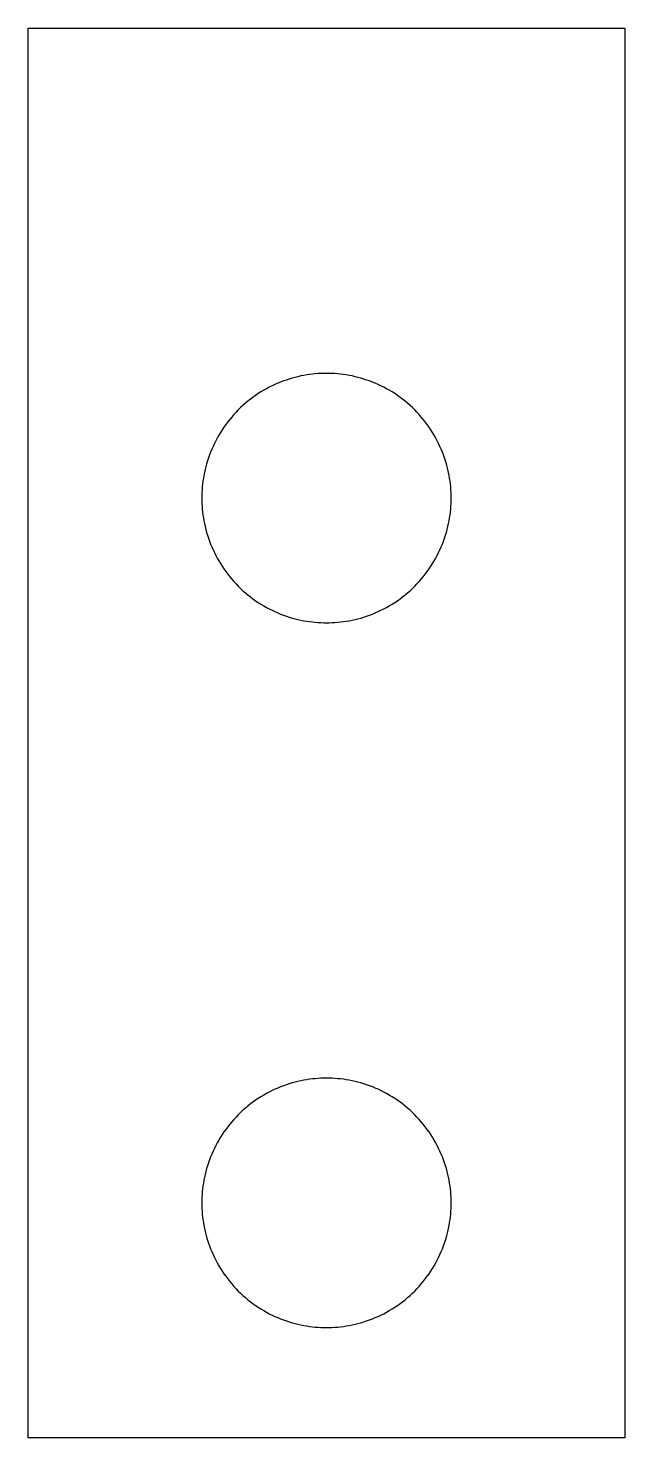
# Model space of a CAD drawing. Header units: inches. Extents: x 0 to 0.5, y 0 to 1.18.
import ezdxf

# ---------------------------------------------------------------- set-up
doc = ezdxf.new("R2010")
doc.units = ezdxf.units.IN
doc.header["$MEASUREMENT"] = 0
doc.layers.add('Default', color=18, linetype='Continuous', true_color=0x000000)

msp = doc.modelspace()

# ---------------------------------------------------------------- linework, layer by layer
at = {"layer": 'Default'}
for points in [[(0, 1.1811), (0.5, 1.1811)], [(0, 0), (0, 1.1811)], [(0.5, 1.1811), (0.5, 0)], [(0.25, 0.8919), (0.2477, 0.8919), (0.2453, 0.8918), (0.243, 0.8917), (0.2406, 0.8915), (0.2382, 0.8912), (0.2358, 0.8909), (0.2334, 0.8906), (0.231, 0.8902), (0.2286, 0.8897), (0.2261, 0.8891), (0.2237, 0.8885), (0.2212, 0.8879), (0.2188, 0.8871), (0.2164, 0.8863), (0.214, 0.8855), (0.2115, 0.8846), (0.2091, 0.8836), (0.2067, 0.8825), (0.2044, 0.8814), (0.202, 0.8802), (0.1997, 0.879), (0.1974, 0.8777), (0.1951, 0.8763), (0.1928, 0.8749), (0.1906, 0.8734), (0.1884, 0.8718), (0.1862, 0.8702), (0.1841, 0.8685), (0.1821, 0.8668), (0.18, 0.865), (0.178, 0.8632), (0.1761, 0.8613), (0.1742, 0.8594), (0.1724, 0.8574), (0.1706, 0.8553), (0.1689, 0.8533), (0.1672, 0.8512), (0.1656, 0.849), (0.164, 0.8468), (0.1625, 0.8446), (0.1611, 0.8423), (0.1597, 0.84), (0.1584, 0.8377), (0.1572, 0.8354), (0.156, 0.833), (0.1549, 0.8307), (0.1538, 0.8283), (0.1528, 0.8259), (0.1519, 0.8235), (0.1511, 0.821), (0.1503, 0.8186), (0.1495, 0.8162), (0.1489, 0.8137), (0.1483, 0.8113), (0.1477, 0.8088), (0.1472, 0.8064), (0.1468, 0.804), (0.1465, 0.8016), (0.1462, 0.7992), (0.1459, 0.7968), (0.1457, 0.7944), (0.1456, 0.7921), (0.1455, 0.7897), (0.1455, 0.7874), (0.1455, 0.7851), (0.1456, 0.7827), (0.1457, 0.7804), (0.1459, 0.778), (0.1462, 0.7756), (0.1465, 0.7732), (0.1468, 0.7708), (0.1472, 0.7684), (0.1477, 0.766), (0.1483, 0.7635), (0.1489, 0.7611), (0.1495, 0.7586), (0.1503, 0.7562), (0.1511, 0.7538), (0.1519, 0.7514), (0.1528, 0.7489), (0.1538, 0.7465), (0.1549, 0.7441), (0.156, 0.7418), (0.1572, 0.7394), (0.1584, 0.7371), (0.1597, 0.7348), (0.1611, 0.7325), (0.1625, 0.7302), (0.164, 0.728), (0.1656, 0.7258), (0.1672, 0.7237), (0.1689, 0.7215), (0.1706, 0.7195), (0.1724, 0.7174), (0.1742, 0.7154), (0.1761, 0.7135), (0.178, 0.7116), (0.18, 0.7098), (0.1821, 0.708), (0.1841, 0.7063), (0.1862, 0.7046), (0.1884, 0.703), (0.1906, 0.7014), (0.1928, 0.6999), (0.1951, 0.6985), (0.1974, 0.6971), (0.1997, 0.6958), (0.202, 0.6946), (0.2044, 0.6934), (0.2067, 0.6923), (0.2091, 0.6912), (0.2115, 0.6902), (0.214, 0.6893), (0.2164, 0.6885), (0.2188, 0.6877), (0.2212, 0.6869), (0.2237, 0.6863), (0.2261, 0.6857), (0.2286, 0.6851), (0.231, 0.6846), (0.2334, 0.6842), (0.2358, 0.6839), (0.2382, 0.6836), (0.2406, 0.6833), (0.243, 0.6831), (0.2453, 0.683), (0.2477, 0.6829), (0.25, 0.6829)], [(0.25, 0.6829), (0.2523, 0.6829), (0.2547, 0.683), (0.257, 0.6831), (0.2594, 0.6833), (0.2618, 0.6836), (0.2642, 0.6839), (0.2666, 0.6842), (0.269, 0.6846), (0.2714, 0.6851), (0.2739, 0.6857), (0.2763, 0.6863), (0.2788, 0.6869), (0.2812, 0.6877), (0.2836, 0.6885), (0.286, 0.6893), (0.2885, 0.6902), (0.2909, 0.6912), (0.2933, 0.6923), (0.2956, 0.6934), (0.298, 0.6946), (0.3003, 0.6958), (0.3026, 0.6971), (0.3049, 0.6985), (0.3072, 0.6999), (0.3094, 0.7014), (0.3116, 0.703), (0.3138, 0.7046), (0.3159, 0.7063), (0.3179, 0.708), (0.32, 0.7098), (0.322, 0.7116), (0.3239, 0.7135), (0.3258, 0.7154), (0.3276, 0.7174), (0.3294, 0.7195), (0.3311, 0.7215), (0.3328, 0.7237), (0.3344, 0.7258), (0.336, 0.728), (0.3375, 0.7302), (0.3389, 0.7325), (0.3403, 0.7348), (0.3416, 0.7371), (0.3428, 0.7394), (0.344, 0.7418), (0.3451, 0.7441), (0.3462, 0.7465), (0.3472, 0.7489), (0.3481, 0.7514), (0.3489, 0.7538), (0.3497, 0.7562), (0.3505, 0.7586), (0.3511, 0.7611), (0.3517, 0.7635), (0.3523, 0.766), (0.3528, 0.7684), (0.3532, 0.7708), (0.3535, 0.7732), (0.3538, 0.7756), (0.3541, 0.778), (0.3543, 0.7804), (0.3544, 0.7827), (0.3545, 0.7851), (0.3545, 0.7874), (0.3545, 0.7897), (0.3544, 0.7921), (0.3543, 0.7944), (0.3541, 0.7968), (0.3538, 0.7992), (0.3535, 0.8016), (0.3532, 0.804), (0.3528, 0.8064), (0.3523, 0.8088), (0.3517, 0.8113), (0.3511, 0.8137), (0.3505, 0.8162), (0.3497, 0.8186), (0.3489, 0.821), (0.3481, 0.8235), (0.3472, 0.8259), (0.3462, 0.8283), (0.3451, 0.8307), (0.344, 0.833), (0.3428, 0.8354), (0.3416, 0.8377), (0.3403, 0.84), (0.3389, 0.8423), (0.3375, 0.8446), (0.336, 0.8468), (0.3344, 0.849), (0.3328, 0.8512), (0.3311, 0.8533), (0.3294, 0.8553), (0.3276, 0.8574), (0.3258, 0.8594), (0.3239, 0.8613), (0.322, 0.8632), (0.32, 0.865), (0.3179, 0.8668), (0.3159, 0.8685), (0.3138, 0.8702), (0.3116, 0.8718), (0.3094, 0.8734), (0.3072, 0.8749), (0.3049, 0.8763), (0.3026, 0.8777), (0.3003, 0.879), (0.298, 0.8802), (0.2956, 0.8814), (0.2933, 0.8825), (0.2909, 0.8836), (0.2885, 0.8846), (0.286, 0.8855), (0.2836, 0.8863), (0.2812, 0.8871), (0.2788, 0.8879), (0.2763, 0.8885), (0.2739, 0.8891), (0.2714, 0.8897), (0.269, 0.8902), (0.2666, 0.8906), (0.2642, 0.8909), (0.2618, 0.8912), (0.2594, 0.8915), (0.257, 0.8917), (0.2547, 0.8918), (0.2523, 0.8919), (0.25, 0.8919)], [(0.25, 0.3014), (0.2477, 0.3013), (0.2453, 0.3012), (0.243, 0.3011), (0.2406, 0.3009), (0.2382, 0.3007), (0.2358, 0.3004), (0.2334, 0.3), (0.231, 0.2996), (0.2286, 0.2991), (0.2261, 0.2986), (0.2237, 0.298), (0.2212, 0.2973), (0.2188, 0.2966), (0.2164, 0.2958), (0.214, 0.2949), (0.2115, 0.294), (0.2091, 0.293), (0.2067, 0.292), (0.2044, 0.2909), (0.202, 0.2897), (0.1997, 0.2884), (0.1974, 0.2871), (0.1951, 0.2858), (0.1928, 0.2843), (0.1906, 0.2828), (0.1884, 0.2813), (0.1862, 0.2797), (0.1841, 0.278), (0.1821, 0.2763), (0.18, 0.2745), (0.178, 0.2726), (0.1761, 0.2707), (0.1742, 0.2688), (0.1724, 0.2668), (0.1706, 0.2648), (0.1689, 0.2627), (0.1672, 0.2606), (0.1656, 0.2584), (0.164, 0.2563), (0.1625, 0.254), (0.1611, 0.2518), (0.1597, 0.2495), (0.1584, 0.2472), (0.1572, 0.2448), (0.156, 0.2425), (0.1549, 0.2401), (0.1538, 0.2377), (0.1528, 0.2353), (0.1519, 0.2329), (0.1511, 0.2305), (0.1503, 0.228), (0.1495, 0.2256), (0.1489, 0.2232), (0.1483, 0.2207), (0.1477, 0.2183), (0.1472, 0.2159), (0.1468, 0.2134), (0.1465, 0.211), (0.1462, 0.2086), (0.1459, 0.2062), (0.1457, 0.2039), (0.1456, 0.2015), (0.1455, 0.1992), (0.1455, 0.1969), (0.1455, 0.1945), (0.1456, 0.1922), (0.1457, 0.1898), (0.1459, 0.1875), (0.1462, 0.1851), (0.1465, 0.1827), (0.1468, 0.1803), (0.1472, 0.1778), (0.1477, 0.1754), (0.1483, 0.173), (0.1489, 0.1705), (0.1495, 0.1681), (0.1503, 0.1657), (0.1511, 0.1632), (0.1519, 0.1608), (0.1528, 0.1584), (0.1538, 0.156), (0.1549, 0.1536), (0.156, 0.1512), (0.1572, 0.1489), (0.1584, 0.1465), (0.1597, 0.1442), (0.1611, 0.1419), (0.1625, 0.1397), (0.164, 0.1374), (0.1656, 0.1353), (0.1672, 0.1331), (0.1689, 0.131), (0.1706, 0.1289), (0.1724, 0.1269), (0.1742, 0.1249), (0.1761, 0.123), (0.178, 0.1211), (0.18, 0.1192), (0.1821, 0.1175), (0.1841, 0.1157), (0.1862, 0.114), (0.1884, 0.1124), (0.1906, 0.1109), (0.1928, 0.1094), (0.1951, 0.108), (0.1974, 0.1066), (0.1997, 0.1053), (0.202, 0.104), (0.2044, 0.1028), (0.2067, 0.1017), (0.2091, 0.1007), (0.2115, 0.0997), (0.214, 0.0988), (0.2164, 0.0979), (0.2188, 0.0971), (0.2212, 0.0964), (0.2237, 0.0957), (0.2261, 0.0951), (0.2286, 0.0946), (0.231, 0.0941), (0.2334, 0.0937), (0.2358, 0.0933), (0.2382, 0.093), (0.2406, 0.0928), (0.243, 0.0926), (0.2453, 0.0925), (0.2477, 0.0924), (0.25, 0.0924)], [(0.25, 0.0924), (0.2523, 0.0924), (0.2547, 0.0925), (0.257, 0.0926), (0.2594, 0.0928), (0.2618, 0.093), (0.2642, 0.0933), (0.2666, 0.0937), (0.269, 0.0941), (0.2714, 0.0946), (0.2739, 0.0951), (0.2763, 0.0957), (0.2788, 0.0964), (0.2812, 0.0971), (0.2836, 0.0979), (0.286, 0.0988), (0.2885, 0.0997), (0.2909, 0.1007), (0.2933, 0.1017), (0.2956, 0.1028), (0.298, 0.104), (0.3003, 0.1053), (0.3026, 0.1066), (0.3049, 0.108), (0.3072, 0.1094), (0.3094, 0.1109), (0.3116, 0.1124), (0.3138, 0.114), (0.3159, 0.1157), (0.3179, 0.1175), (0.32, 0.1192), (0.322, 0.1211), (0.3239, 0.123), (0.3258, 0.1249), (0.3276, 0.1269), (0.3294, 0.1289), (0.3311, 0.131), (0.3328, 0.1331), (0.3344, 0.1353), (0.336, 0.1374), (0.3375, 0.1397), (0.3389, 0.1419), (0.3403, 0.1442), (0.3416, 0.1465), (0.3428, 0.1489), (0.344, 0.1512), (0.3451, 0.1536), (0.3462, 0.156), (0.3472, 0.1584), (0.3481, 0.1608), (0.3489, 0.1632), (0.3497, 0.1657), (0.3505, 0.1681), (0.3511, 0.1705), (0.3517, 0.173), (0.3523, 0.1754), (0.3528, 0.1778), (0.3532, 0.1803), (0.3535, 0.1827), (0.3538, 0.1851), (0.3541, 0.1875), (0.3543, 0.1898), (0.3544, 0.1922), (0.3545, 0.1945), (0.3545, 0.1969), (0.3545, 0.1992), (0.3544, 0.2015), (0.3543, 0.2039), (0.3541, 0.2062), (0.3538, 0.2086), (0.3535, 0.211), (0.3532, 0.2134), (0.3528, 0.2159), (0.3523, 0.2183), (0.3517, 0.2207), (0.3511, 0.2232), (0.3505, 0.2256), (0.3497, 0.228), (0.3489, 0.2305), (0.3481, 0.2329), (0.3472, 0.2353), (0.3462, 0.2377), (0.3451, 0.2401), (0.344, 0.2425), (0.3428, 0.2448), (0.3416, 0.2472), (0.3403, 0.2495), (0.3389, 0.2518), (0.3375, 0.254), (0.336, 0.2563), (0.3344, 0.2584), (0.3328, 0.2606), (0.3311, 0.2627), (0.3294, 0.2648), (0.3276, 0.2668), (0.3258, 0.2688), (0.3239, 0.2707), (0.322, 0.2726), (0.32, 0.2745), (0.3179, 0.2763), (0.3159, 0.278), (0.3138, 0.2797), (0.3116, 0.2813), (0.3094, 0.2828), (0.3072, 0.2843), (0.3049, 0.2858), (0.3026, 0.2871), (0.3003, 0.2884), (0.298, 0.2897), (0.2956, 0.2909), (0.2933, 0.292), (0.2909, 0.293), (0.2885, 0.294), (0.286, 0.2949), (0.2836, 0.2958), (0.2812, 0.2966), (0.2788, 0.2973), (0.2763, 0.298), (0.2739, 0.2986), (0.2714, 0.2991), (0.269, 0.2996), (0.2666, 0.3), (0.2642, 0.3004), (0.2618, 0.3007), (0.2594, 0.3009), (0.257, 0.3011), (0.2547, 0.3012), (0.2523, 0.3013), (0.25, 0.3014)], [(0.5, 0), (0, 0)]]:
    msp.add_lwpolyline(points, dxfattribs=at)

doc.saveas('drawing.dxf')
